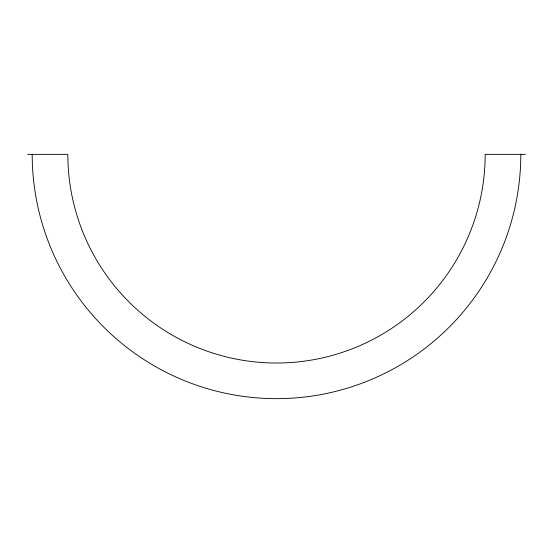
<?xml version="1.0" encoding="UTF-8"?>
<svg xmlns="http://www.w3.org/2000/svg" width="553" height="553" viewBox="0 0 553 553"><rect width="100%" height="100%" fill="white"/><g stroke="black" fill="none" stroke-linecap="round" stroke-linejoin="round"><path stroke-width="0.83" d="M27.65 154.349L67.825 154.349A208.675 208.675 0 0 0 276.5 363.024A208.675 208.675 0 0 0 485.175 154.349L525.35 154.349M520.802 154.349A244.302 244.302 0 0 1 276.5 398.651A244.302 244.302 0 0 1 32.198 154.349"/></g></svg>
